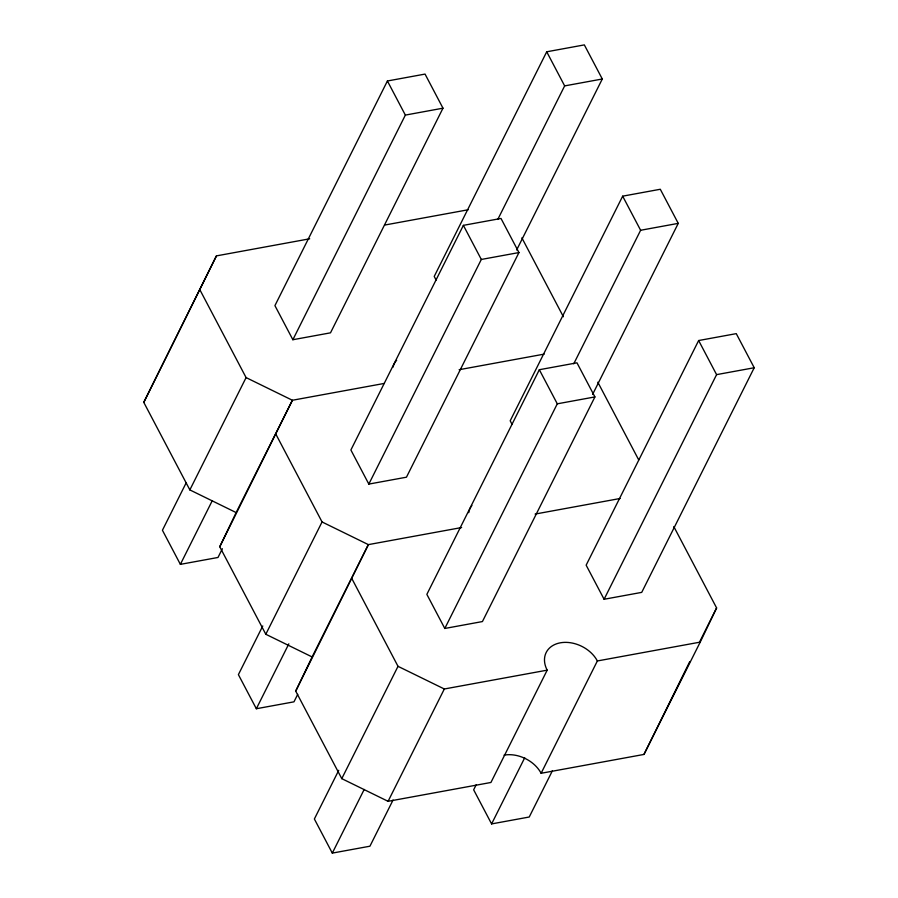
<?xml version="1.0" encoding="UTF-8"?>
<svg xmlns="http://www.w3.org/2000/svg" width="898" height="898" viewBox="0 0 898 898"><rect width="100%" height="100%" fill="white"/><g stroke="black" fill="none" stroke-linecap="round" stroke-linejoin="round"><path stroke-width="1.35" d="M384.288 383.424L292.4 400.261L236.152 512.578L189.848 489.904L143.781 402.371L216.44 255.885L309.687 238.801M143.781 402.371L216.44 255.885M461.617 527.541L368.371 544.626L312.122 656.943L265.808 634.269L219.752 546.747L236.152 512.578M219.752 546.747L292.4 400.261L246.086 377.587L200.029 290.054M673.803 526.576L716.615 607.946L700.216 642.115L597.361 660.962A29.174 21.44 26.6 0 0 560.307 642.822A29.174 21.44 26.6 0 0 547.185 670.155L490.937 782.472L388.082 801.319L341.779 778.645L295.711 691.112L312.122 656.943M295.711 691.112L368.371 544.626L322.056 521.951L276 434.419M504.059 755.139A29.174 21.44 26.6 0 1 541.112 773.279L643.967 754.432L689.743 661.613M186.178 482.832L162.426 530.258L180.375 564.359L218.001 557.467L222.378 548.734M387.408 80.988L274.923 305.623L292.871 339.725L330.498 332.832L442.983 108.187L425.046 74.085L387.408 80.988L405.357 115.09L292.871 339.725M189.848 489.904L246.086 377.587M180.375 564.359L212.254 500.714M516.664 249.981L602.289 79.002L584.34 44.9L546.714 51.792L434.217 276.438L436.136 280.086M262.766 625.962L238.397 674.634L256.345 708.735L293.972 701.832L297.721 694.345M463.379 225.353L350.882 449.988L368.831 484.089L406.457 477.197L518.954 252.562L501.005 218.461L463.379 225.353L481.317 259.455L368.831 484.089M265.808 634.269L322.056 521.951M497.784 219.438L564.651 85.894L602.289 79.002M256.345 708.735L288.842 643.832M592.635 394.345L678.248 223.366L660.299 189.265L622.673 196.168L510.187 420.803L512.107 424.451M338.737 770.327L314.367 818.998L332.305 853.1L369.931 846.208L393.055 800.028M539.339 369.718L426.853 594.364L444.802 628.465L482.428 621.562L594.914 396.927L576.976 362.826L539.339 369.718L557.288 403.819L444.802 628.465M341.779 778.645L398.016 666.327L351.96 578.795M573.755 363.802L640.622 230.27L678.248 223.366M332.305 853.1L364.184 789.454M388.082 801.319L444.33 688.99L547.185 670.155M476.165 784.818L473.661 789.813L491.599 823.915L529.236 817.012L552.36 770.843M698.644 340.533L586.147 565.168L604.096 599.269L641.722 592.377L754.219 367.742L736.27 333.641L698.644 340.533L716.582 374.634L604.096 599.269M491.599 823.915L524.724 757.766M541.112 773.279L597.361 660.962M699.744 641.643L716.615 607.946M643.967 754.432L700.216 642.115M405.357 115.09L442.983 108.187M384.546 225.084L468.195 209.762M481.317 259.455L518.954 252.562M459.136 369.707L544.166 354.126M557.288 403.819L594.914 396.927M716.582 374.634L754.219 367.742M535.107 514.071L620.125 498.491M398.016 666.327L444.33 688.99M546.714 51.792L564.651 85.894M622.673 196.168L640.622 230.27M521.873 237.847L563.383 316.747M597.832 382.211L638.702 459.877M393.01 367.17A29.174 21.44 26.6 0 1 396.647 360.244M468.745 512.668A29.174 21.44 26.6 0 1 471.888 505.495"/></g></svg>
